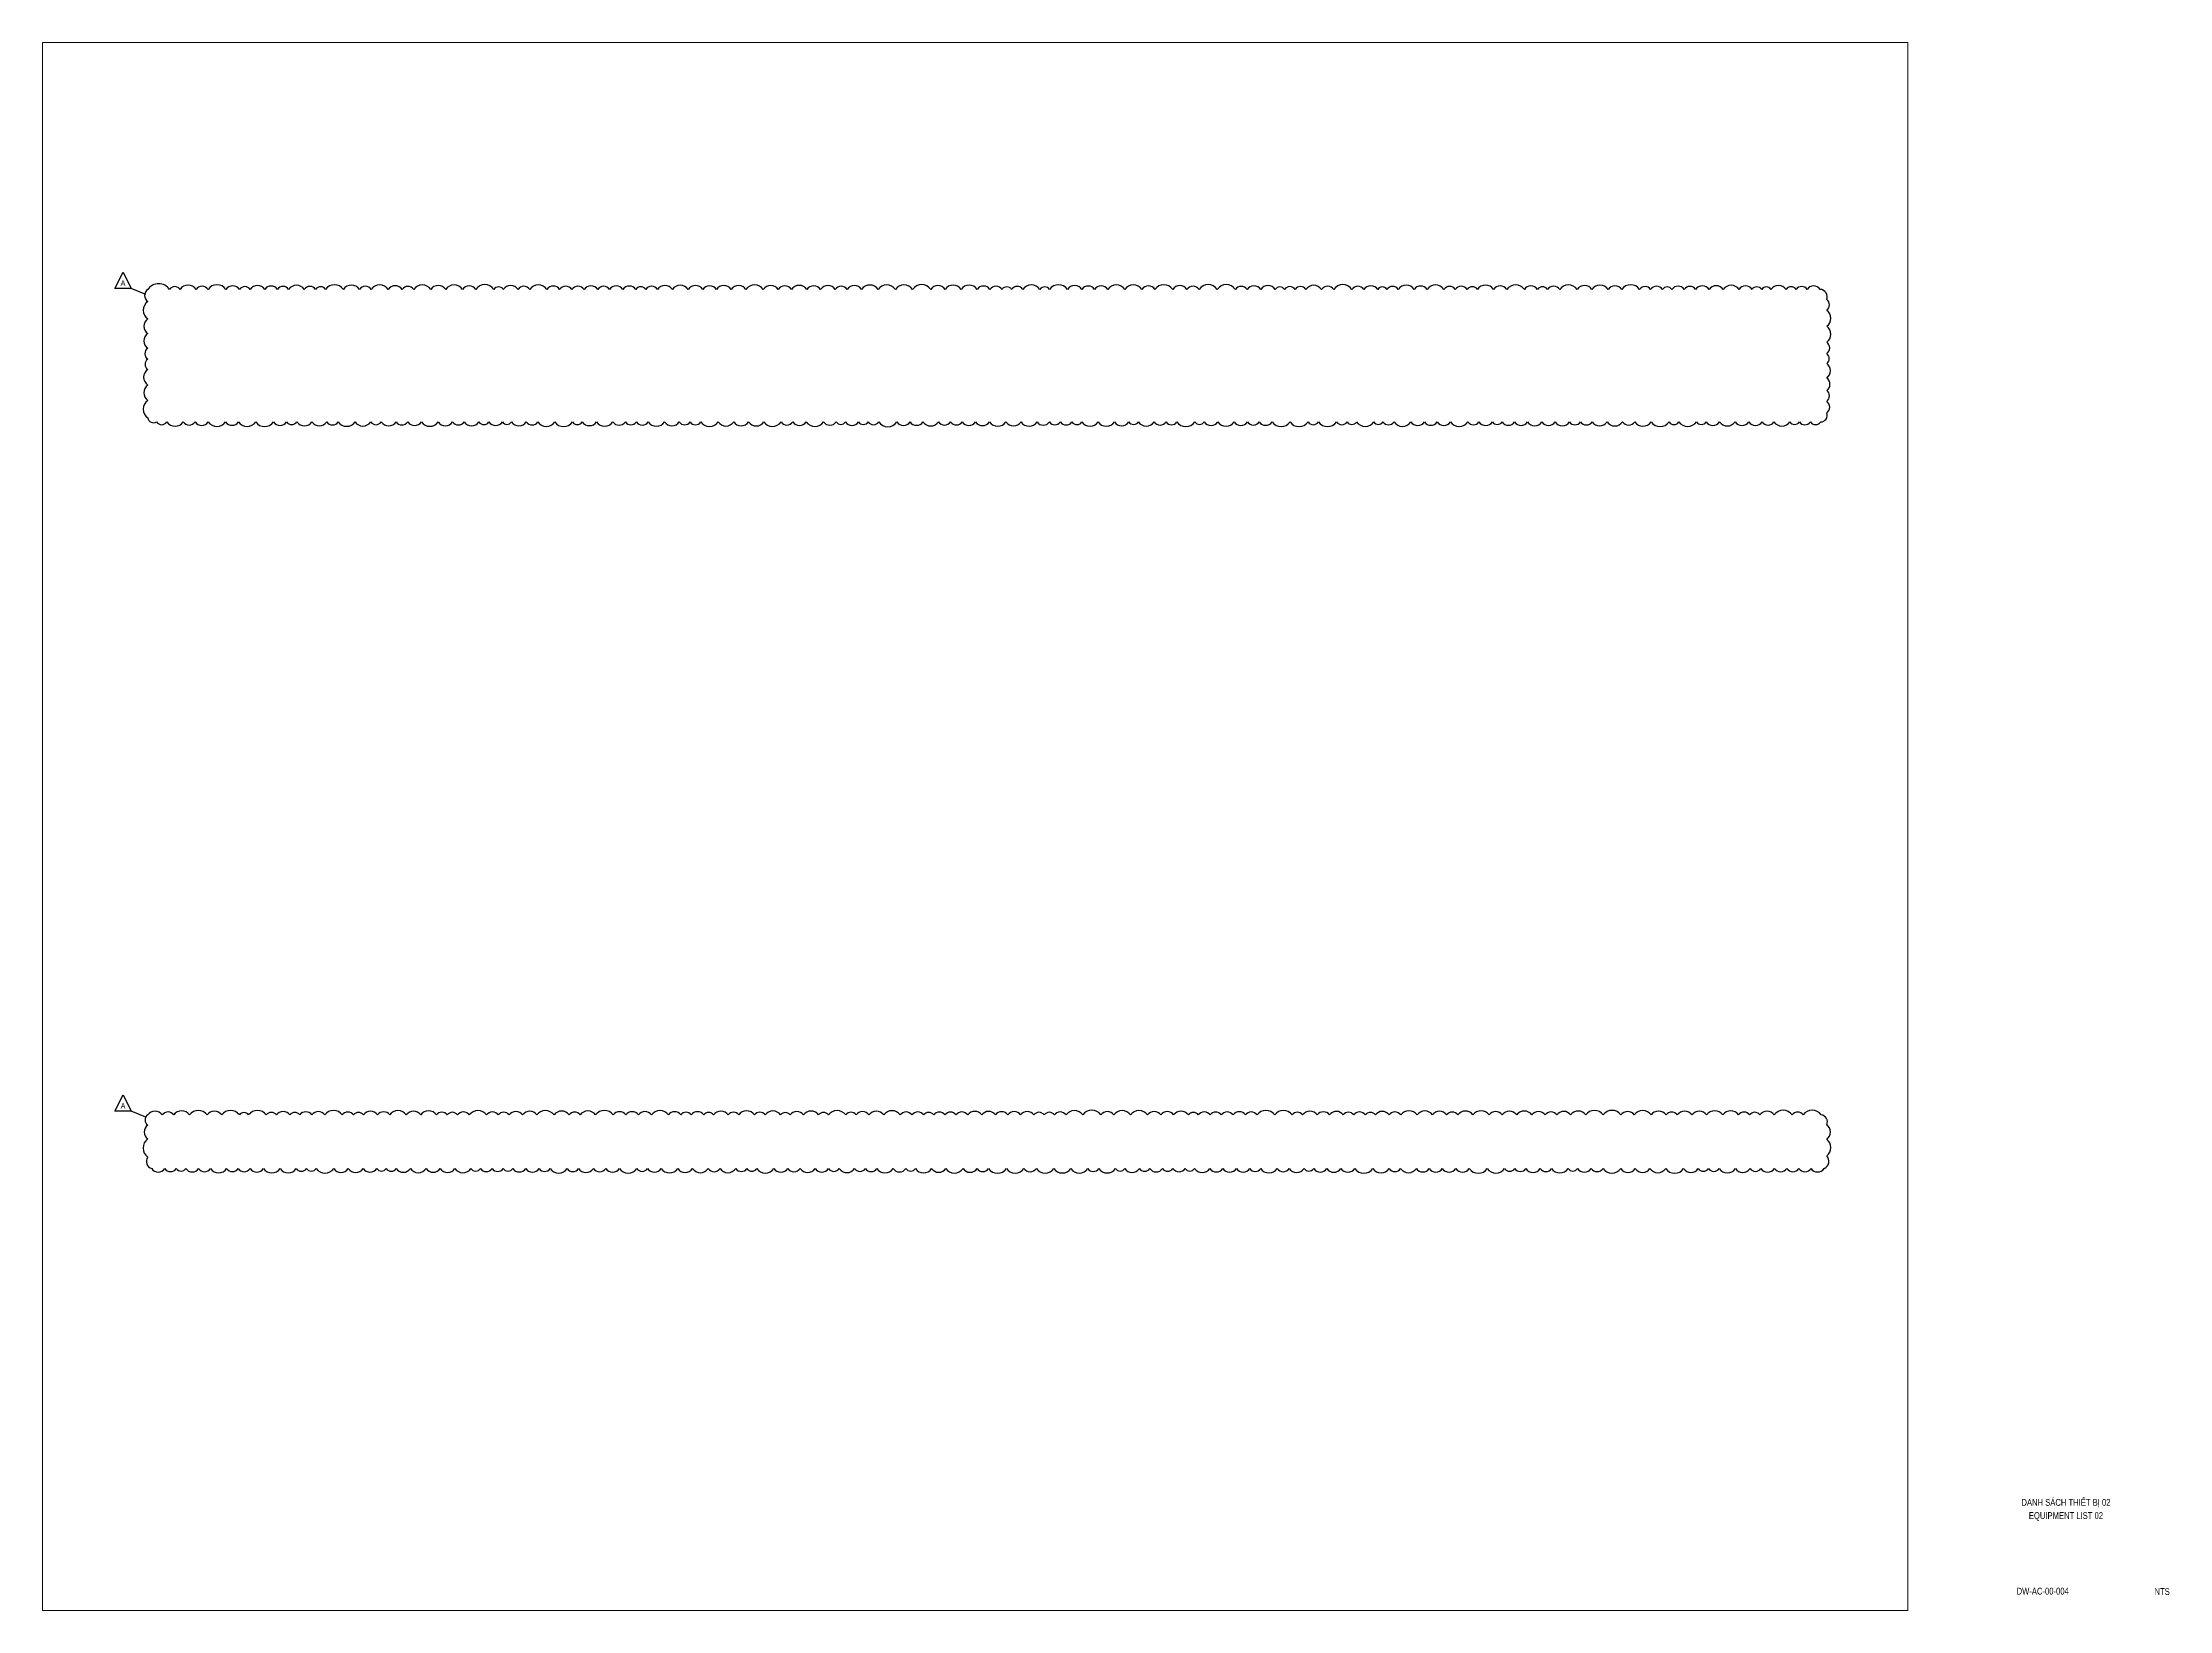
# Paper-space layout 'DW-AC-00-004' of a CAD drawing. Header units: millimetres. Extents: x 30 to 809, y 10 to 584.
import ezdxf
from ezdxf.enums import TextEntityAlignment as Align

# ---------------------------------------------------------------- set-up
doc = ezdxf.new("R2010")
doc.units = ezdxf.units.MM
doc.layers.add('CHU', color=181, linetype='Continuous', lineweight=9)
doc.layers.add('rev', color=1, linetype='Continuous')
doc.styles.add('Arial', font='arial.ttf', dxfattribs={"width": 0.8, "height": 2})
doc.styles.add('Arial_1', font='arial.ttf', dxfattribs={"width": 0.8, "height": 100})

psp = doc.layouts.new('DW-AC-00-004')

# ---------------------------------------------------------------- linework, layer by layer
at = {"layer": 'rev'}
for points in [[(56.47, 493.91), (59.47, 499.91), (62.47, 493.91)], [(56.47, 192.73), (59.47, 198.73), (62.47, 192.73)]]:
    psp.add_lwpolyline(points, close=True, dxfattribs=at)
for points in [[(67.8, 491.73), (62.47, 493.91)], [(67.8, 190.56), (62.47, 192.73)]]:
    psp.add_lwpolyline(points, dxfattribs=at)
for points in [[(68.52, 493.64, 0.520567), (68.52, 489.16, 0.520567), (68.52, 482.8, 0.520567), (68.52, 477.49, 0.520567), (68.52, 472.09, 0.520567), (68.52, 468.03, 0.520567), (68.52, 464.36, 0.520567), (68.52, 458.62, 0.520567), (68.52, 452.99, 0.520567), (68.52, 446.57, 0.520567), (71.68, 445.1, 0.520567), (75.56, 445.1, 0.520567), (81.52, 445.1, 0.520567), (85.85, 445.1, 0.520567), (90.68, 445.1, 0.520567), (97.04, 445.1, 0.520567), (101.77, 445.1, 0.520567), (108.06, 445.1, 0.520567), (114.58, 445.1, 0.520567), (119.35, 445.1, 0.520567), (123.13, 445.1, 0.520567), (128.67, 445.1, 0.520567), (134.05, 445.1, 0.520567), (138.3, 445.1, 0.520567), (144.44, 445.1, 0.520567), (150.18, 445.1, 0.520567), (154.05, 445.1, 0.520567), (159.48, 445.1, 0.520567), (163.73, 445.1, 0.520567), (168.77, 445.1, 0.520567), (174.87, 445.1, 0.520567), (180.17, 445.1, 0.520567), (184.39, 445.1, 0.520567), (189.78, 445.1, 0.520567), (193.47, 445.1, 0.520567), (198.37, 445.1, 0.520567), (201.74, 445.1, 0.520567), (207.12, 445.1, 0.520567), (211.39, 445.1, 0.520567), (217.58, 445.1, 0.520567), (224.05, 445.1, 0.520567), (227.64, 445.1, 0.520567), (232.84, 445.1, 0.520567), (238.85, 445.1, 0.520567), (243.41, 445.1, 0.520567), (247.46, 445.1, 0.520567), (251.82, 445.1, 0.520567), (257.77, 445.1, 0.520567), (263.17, 445.1, 0.520567), (267.12, 445.1, 0.520567), (271.07, 445.1, 0.520567), (277.4, 445.1, 0.520567), (283.1, 445.1, 0.520567), (288.54, 445.1, 0.520567), (294.16, 445.1, 0.520567), (300.42, 445.1, 0.520567), (304.73, 445.1, 0.520567), (309.65, 445.1, 0.520567), (316.01, 445.1, 0.520567), (320.59, 445.1, 0.520567), (324.01, 445.1, 0.520567), (328.82, 445.1, 0.520567), (332.32, 445.1, 0.520567), (336.21, 445.1, 0.520567), (342.86, 445.1, 0.520567), (347.67, 445.1, 0.520567), (352.4, 445.1, 0.520567), (358.04, 445.1, 0.520567), (362.51, 445.1, 0.520567), (366.75, 445.1, 0.520567), (371.65, 445.1, 0.520567), (376.82, 445.1, 0.520567), (382.77, 445.1, 0.520567), (388.32, 445.1, 0.520567), (394.16, 445.1, 0.520567), (398.73, 445.1, 0.520567), (402.7, 445.1, 0.520567), (406.96, 445.1, 0.520567), (410.61, 445.1, 0.520567), (416.52, 445.1, 0.520567), (422.54, 445.1, 0.520567), (427.76, 445.1, 0.520567), (431.3, 445.1, 0.520567), (437.04, 445.1, 0.520567), (441.46, 445.1, 0.520567), (445.37, 445.1, 0.520567), (451.96, 445.1, 0.520567), (455.37, 445.1, 0.520567), (460.4, 445.1, 0.520567), (466.33, 445.1, 0.520567), (471.23, 445.1, 0.520567), (475.53, 445.1, 0.520567), (480.26, 445.1, 0.520567), (486.81, 445.1, 0.520567), (493.41, 445.1, 0.520567), (497.22, 445.1, 0.520567), (503.81, 445.1, 0.520567), (507.71, 445.1, 0.520567), (511.2, 445.1, 0.520567), (517.47, 445.1, 0.520567), (520.83, 445.1, 0.520567), (524.89, 445.1, 0.520567), (531.07, 445.1, 0.520567), (536.05, 445.1, 0.520567), (540.67, 445.1, 0.520567), (545.52, 445.1, 0.520567), (551.95, 445.1, 0.520567), (556, 445.1, 0.520567), (560.97, 445.1, 0.520567), (564.45, 445.1, 0.520567), (569.04, 445.1, 0.520567), (573.79, 445.1, 0.520567), (579.06, 445.1, 0.520567), (583.91, 445.1, 0.520567), (589.13, 445.1, 0.520567), (593.18, 445.1, 0.520567), (597.45, 445.1, 0.520567), (602.9, 445.1, 0.520567), (608.54, 445.1, 0.520567), (613.05, 445.1, 0.520567), (619.03, 445.1, 0.520567), (625.6, 445.1, 0.520567), (629.2, 445.1, 0.520567), (635.63, 445.1, 0.520567), (639.18, 445.1, 0.520567), (644.09, 445.1, 0.520567), (649.76, 445.1, 0.520567), (654.81, 445.1, 0.520567), (659.68, 445.1, 0.520567), (664.02, 445.1, 0.520567), (669.82, 445.1, 0.520567), (673.32, 445.1, 0.520567), (677.34, 445.1, 0.520567), (681.12, 445.1, 0.520567), (683.33, 448.37, 0.520567), (683.33, 452.68, 0.520567), (683.33, 456.64, 0.520567), (683.33, 461.18, 0.520567), (683.33, 466.5, 0.520567), (683.33, 470.08, 0.520567), (683.33, 474.32, 0.520567), (683.33, 480.12, 0.520567), (683.33, 485.96, 0.520567), (683.33, 489.91, 0.520567), (680.92, 493.64, 0.520567), (676.15, 493.64, 0.520567), (672.13, 493.64, 0.520567), (668.45, 493.64, 0.520567), (662.93, 493.64, 0.520567), (659.52, 493.64, 0.520567), (655.99, 493.64, 0.520567), (651.23, 493.64, 0.520567), (645.45, 493.64, 0.520567), (640.3, 493.64, 0.520567), (635.3, 493.64, 0.520567), (631.16, 493.64, 0.520567), (626.61, 493.64, 0.520567), (623.24, 493.64, 0.520567), (618.82, 493.64, 0.520567), (614.84, 493.64, 0.520567), (608.26, 493.64, 0.520567), (603.27, 493.64, 0.520567), (597.36, 493.64, 0.520567), (591.94, 493.64, 0.520567), (585.56, 493.64, 0.520567), (581.07, 493.64, 0.520567), (577.43, 493.64, 0.520567), (572.61, 493.64, 0.520567), (566.21, 493.64, 0.520567), (561.35, 493.64, 0.520567), (555.41, 493.64, 0.520567), (551.71, 493.64, 0.520567), (547.28, 493.64, 0.520567), (543.17, 493.64, 0.520567), (537, 493.64, 0.520567), (532.26, 493.64, 0.520567), (526.42, 493.64, 0.520567), (522.31, 493.64, 0.520567), (518.91, 493.64, 0.520567), (513.86, 493.64, 0.520567), (509.47, 493.64, 0.520567), (502.81, 493.64, 0.520567), (498.33, 493.64, 0.520567), (492.64, 493.64, 0.520567), (488.66, 493.64, 0.520567), (484.81, 493.64, 0.520567), (481.36, 493.64, 0.520567), (476.11, 493.64, 0.520567), (471.08, 493.64, 0.520567), (466.81, 493.64, 0.520567), (460.15, 493.64, 0.520567), (453.51, 493.64, 0.520567), (449.07, 493.64, 0.520567), (443.84, 493.64, 0.520567), (437.35, 493.64, 0.520567), (432.54, 493.64, 0.520567), (426.28, 493.64, 0.520567), (420.11, 493.64, 0.520567), (415.2, 493.64, 0.520567), (410.59, 493.64, 0.520567), (405.32, 493.64, 0.520567), (398.75, 493.64, 0.520567), (395.23, 493.64, 0.520567), (388.99, 493.64, 0.520567), (384.86, 493.64, 0.520567), (381.34, 493.64, 0.520567), (376.91, 493.64, 0.520567), (372.25, 493.64, 0.520567), (366.36, 493.64, 0.520567), (360.51, 493.64, 0.520567), (355.24, 493.64, 0.520567), (348.62, 493.64, 0.520567), (342.28, 493.64, 0.520567), (336.01, 493.64, 0.520567), (329.88, 493.64, 0.520567), (324.67, 493.64, 0.520567), (320.27, 493.64, 0.520567), (314.92, 493.64, 0.520567), (309.89, 493.64, 0.520567), (304.23, 493.64, 0.520567), (299.38, 493.64, 0.520567), (293.91, 493.64, 0.520567), (287.58, 493.64, 0.520567), (282.17, 493.64, 0.520567), (276.74, 493.64, 0.520567), (271.78, 493.64, 0.520567), (266.43, 493.64, 0.520567), (260.63, 493.64, 0.520567), (255.19, 493.64, 0.520567), (250.88, 493.64, 0.520567), (247.21, 493.64, 0.520567), (242.51, 493.64, 0.520567), (237.61, 493.64, 0.520567), (233.33, 493.64, 0.520567), (228.29, 493.64, 0.520567), (223.85, 493.64, 0.520567), (219.36, 493.64, 0.520567), (214.72, 493.64, 0.520567), (208.42, 493.64, 0.520567), (204.14, 493.64, 0.520567), (198.73, 493.64, 0.520567), (195.26, 493.64, 0.520567), (188.63, 493.64, 0.520567), (183.77, 493.64, 0.520567), (177.62, 493.64, 0.520567), (172.14, 493.64, 0.520567), (165.91, 493.64, 0.520567), (161.71, 493.64, 0.520567), (156.55, 493.64, 0.520567), (150.36, 493.64, 0.520567), (146.07, 493.64, 0.520567), (140.16, 493.64, 0.520567), (133.64, 493.64, 0.520567), (129.98, 493.64, 0.520567), (125.86, 493.64, 0.520567), (120.12, 493.64, 0.520567), (116.01, 493.64, 0.520567), (111.4, 493.64, 0.520567), (106.03, 493.64, 0.520567), (102.16, 493.64, 0.520567), (97.17, 493.64, 0.520567), (90.59, 493.64, 0.520567), (86.21, 493.64, 0.520567), (80.34, 493.64, 0.520567), (76.51, 493.64, 0.520567)], [(68.52, 191.39, 0.520567), (68.52, 187.65, 0.520567), (68.52, 182.6, 0.520567), (68.52, 175.98, 0.520567), (69.97, 171.76, 0.520567), (74.78, 171.76, 0.520567), (78.97, 171.76, 0.520567), (82.48, 171.76, 0.520567), (87.15, 171.76, 0.520567), (91.51, 171.76, 0.520567), (97.41, 171.76, 0.520567), (101.63, 171.76, 0.520567), (106.03, 171.76, 0.520567), (110.9, 171.76, 0.520567), (116.99, 171.76, 0.520567), (122.88, 171.76, 0.520567), (126.65, 171.76, 0.520567), (130.2, 171.76, 0.520567), (136.64, 171.76, 0.520567), (141.93, 171.76, 0.520567), (147.41, 171.76, 0.520567), (152.41, 171.76, 0.520567), (155.85, 171.76, 0.520567), (159.51, 171.76, 0.520567), (164.7, 171.76, 0.520567), (170.48, 171.76, 0.520567), (175.62, 171.76, 0.520567), (181.03, 171.76, 0.520567), (186.86, 171.76, 0.520567), (190.37, 171.76, 0.520567), (194.61, 171.76, 0.520567), (198.69, 171.76, 0.520567), (202.2, 171.76, 0.520567), (206.94, 171.76, 0.520567), (211.84, 171.76, 0.520567), (215.87, 171.76, 0.520567), (222.07, 171.76, 0.520567), (226.27, 171.76, 0.520567), (231.7, 171.76, 0.520567), (236.26, 171.76, 0.520567), (241.25, 171.76, 0.520567), (247.64, 171.76, 0.520567), (251.55, 171.76, 0.520567), (256.59, 171.76, 0.520567), (262.59, 171.76, 0.520567), (268.01, 171.76, 0.520567), (273.75, 171.76, 0.520567), (278.08, 171.76, 0.520567), (283.84, 171.76, 0.520567), (287.9, 171.76, 0.520567), (291.54, 171.76, 0.520567), (297.81, 171.76, 0.520567), (302.87, 171.76, 0.520567), (307.45, 171.76, 0.520567), (312.92, 171.76, 0.520567), (317.83, 171.76, 0.520567), (321.73, 171.76, 0.520567), (327.38, 171.76, 0.520567), (331.32, 171.76, 0.520567), (335.51, 171.76, 0.520567), (341.46, 171.76, 0.520567), (346.14, 171.76, 0.520567), (349.64, 171.76, 0.520567), (355.56, 171.76, 0.520567), (360.79, 171.76, 0.520567), (367.06, 171.76, 0.520567), (372.21, 171.76, 0.520567), (376.39, 171.76, 0.520567), (382.98, 171.76, 0.520567), (389.36, 171.76, 0.520567), (393.93, 171.76, 0.520567), (400.31, 171.76, 0.520567), (406.5, 171.76, 0.520567), (412.73, 171.76, 0.520567), (416.77, 171.76, 0.520567), (422.92, 171.76, 0.520567), (426.3, 171.76, 0.520567), (431.63, 171.76, 0.520567), (435.45, 171.76, 0.520567), (440.11, 171.76, 0.520567), (443.91, 171.76, 0.520567), (448.44, 171.76, 0.520567), (451.83, 171.76, 0.520567), (457.46, 171.76, 0.520567), (462.17, 171.76, 0.520567), (467.22, 171.76, 0.520567), (472.07, 171.76, 0.520567), (476.07, 171.76, 0.520567), (482.11, 171.76, 0.520567), (486.5, 171.76, 0.520567), (491.96, 171.76, 0.520567), (495.49, 171.76, 0.520567), (500.28, 171.76, 0.520567), (505.42, 171.76, 0.520567), (510.55, 171.76, 0.520567), (517.14, 171.76, 0.520567), (523.12, 171.76, 0.520567), (527.3, 171.76, 0.520567), (533.07, 171.76, 0.520567), (537.78, 171.76, 0.520567), (542.57, 171.76, 0.520567), (547.54, 171.76, 0.520567), (552.46, 171.76, 0.520567), (559.04, 171.76, 0.520567), (565.34, 171.76, 0.520567), (569.15, 171.76, 0.520567), (573.15, 171.76, 0.520567), (578.45, 171.76, 0.520567), (582.59, 171.76, 0.520567), (588.64, 171.76, 0.520567), (592.08, 171.76, 0.520567), (597.12, 171.76, 0.520567), (601.42, 171.76, 0.520567), (607.91, 171.76, 0.520567), (613.21, 171.76, 0.520567), (618.62, 171.76, 0.520567), (624.38, 171.76, 0.520567), (630.93, 171.76, 0.520567), (636.29, 171.76, 0.520567), (640.07, 171.76, 0.520567), (643.96, 171.76, 0.520567), (649.9, 171.76, 0.520567), (655.28, 171.76, 0.520567), (659.21, 171.76, 0.520567), (664.2, 171.76, 0.520567), (668.73, 171.76, 0.520567), (673.13, 171.76, 0.520567), (677.59, 171.76, 0.520567), (682.34, 171.76, 0.520567), (683.33, 176.46, 0.520567), (683.33, 182.44, 0.520567), (683.33, 187.86, 0.520567), (681.34, 191.39, 0.520567), (674.71, 191.39, 0.520567), (670.66, 191.39, 0.520567), (664.08, 191.39, 0.520567), (658.88, 191.39, 0.520567), (655.12, 191.39, 0.520567), (651.05, 191.39, 0.520567), (645.28, 191.39, 0.520567), (639.36, 191.39, 0.520567), (633.97, 191.39, 0.520567), (628.62, 191.39, 0.520567), (624.51, 191.39, 0.520567), (619.01, 191.39, 0.520567), (612.88, 191.39, 0.520567), (607.99, 191.39, 0.520567), (601.46, 191.39, 0.520567), (595.12, 191.39, 0.520567), (589.56, 191.39, 0.520567), (584.53, 191.39, 0.520567), (580.24, 191.39, 0.520567), (575.38, 191.39, 0.520567), (569.8, 191.39, 0.520567), (564.5, 191.39, 0.520567), (559.72, 191.39, 0.520567), (553.8, 191.39, 0.520567), (548.29, 191.39, 0.520567), (544.14, 191.39, 0.520567), (539, 191.39, 0.520567), (533.36, 191.39, 0.520567), (527.36, 191.39, 0.520567), (523.08, 191.39, 0.520567), (518.08, 191.39, 0.520567), (514.44, 191.39, 0.520567), (510.12, 191.39, 0.520567), (506.31, 191.39, 0.520567), (501.28, 191.39, 0.520567), (496.79, 191.39, 0.520567), (491.4, 191.39, 0.520567), (487.57, 191.39, 0.520567), (481.22, 191.39, 0.520567), (474.72, 191.39, 0.520567), (470.51, 191.39, 0.520567), (465.98, 191.39, 0.520567), (461.6, 191.39, 0.520567), (457.59, 191.39, 0.520567), (453.23, 191.39, 0.520567), (449.59, 191.39, 0.520567), (444.19, 191.39, 0.520567), (439.51, 191.39, 0.520567), (434.59, 191.39, 0.520567), (428.4, 191.39, 0.520567), (422.32, 191.39, 0.520567), (417.54, 191.39, 0.520567), (410.89, 191.39, 0.520567), (404.81, 191.39, 0.520567), (400.52, 191.39, 0.520567), (396.75, 191.39, 0.520567), (393.02, 191.39, 0.520567), (388.15, 191.39, 0.520567), (383.44, 191.39, 0.520567), (378.92, 191.39, 0.520567), (373.91, 191.39, 0.520567), (368.79, 191.39, 0.520567), (364.51, 191.39, 0.520567), (360.44, 191.39, 0.520567), (356.35, 191.39, 0.520567), (352.7, 191.39, 0.520567), (348.32, 191.39, 0.520567), (344.07, 191.39, 0.520567), (338.05, 191.39, 0.520567), (332.59, 191.39, 0.520567), (327.91, 191.39, 0.520567), (324.12, 191.39, 0.520567), (317.79, 191.39, 0.520567), (314.19, 191.39, 0.520567), (308.67, 191.39, 0.520567), (303.72, 191.39, 0.520567), (300.27, 191.39, 0.520567), (294.67, 191.39, 0.520567), (290.69, 191.39, 0.520567), (284.93, 191.39, 0.520567), (281.11, 191.39, 0.520567), (275.7, 191.39, 0.520567), (272.14, 191.39, 0.520567), (267.53, 191.39, 0.520567), (263.72, 191.39, 0.520567), (259.19, 191.39, 0.520567), (252.97, 191.39, 0.520567), (248.2, 191.39, 0.520567), (243.6, 191.39, 0.520567), (238.98, 191.39, 0.520567), (232.52, 191.39, 0.520567), (226.84, 191.39, 0.520567), (222.83, 191.39, 0.520567), (217.31, 191.39, 0.520567), (211, 191.39, 0.520567), (205.81, 191.39, 0.520567), (200.83, 191.39, 0.520567), (196.89, 191.39, 0.520567), (192.56, 191.39, 0.520567), (186.28, 191.39, 0.520567), (181.93, 191.39, 0.520567), (178.21, 191.39, 0.520567), (174.25, 191.39, 0.520567), (168.5, 191.39, 0.520567), (163.2, 191.39, 0.520567), (157.12, 191.39, 0.520567), (152.66, 191.39, 0.520567), (147.52, 191.39, 0.520567), (143.87, 191.39, 0.520567), (139.73, 191.39, 0.520567), (133.34, 191.39, 0.520567), (128.66, 191.39, 0.520567), (124.18, 191.39, 0.520567), (120.61, 191.39, 0.520567), (115.62, 191.39, 0.520567), (111.92, 191.39, 0.520567), (105.47, 191.39, 0.520567), (102.08, 191.39, 0.520567), (95.6, 191.39, 0.520567), (90.27, 191.39, 0.520567), (83.81, 191.39, 0.520567), (78.06, 191.39, 0.520567), (73.86, 191.39, 0.520567)]]:
    psp.add_lwpolyline(points, format="xyb", close=True, dxfattribs=at)

# ---------------------------------------------------------------- texts
at = {"layer": 'CHU', "style": 'Arial', "width": 0.8}
for s, p in [('DANH SÁCH THIẾT BỊ 02', (770.94, 48.32)), ('EQUIPMENT LIST 02', (770.94, 43.49))]:
    psp.add_text(s, height=2.5, dxfattribs=at).set_placement(p, align=Align.CENTER)
for s, p in [('DW-AC-00-004', (752.88, 15.81)), ('NTS', (803.38, 15.66))]:
    psp.add_text(s, height=2.5, dxfattribs=at).set_placement(p)
at = {"layer": 'rev', "style": 'Arial_1', "width": 0.8}
for p in [(59.47, 495.91), (59.47, 194.73)]:
    psp.add_text('A', height=2, dxfattribs=at).set_placement(p, align=Align.MIDDLE_CENTER)

# ---------------------------------------------------------------- viewports
at = {"layer": '0'}
psp.add_viewport(center=(371.5, 297), size=(683, 574), view_center_point=(160.11, 766.46), view_height=574, dxfattribs=at)

doc.saveas('drawing.dxf')
